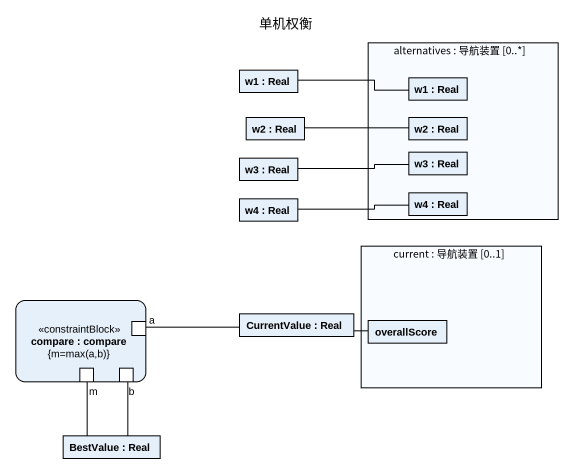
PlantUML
@startuml
title 单机权衡
rectangle "alternatives : 导航装置 [0..*]" as alternatives {
  rectangle "w1 : Real" as w1_2
  rectangle "w2 : Real" as w2_2
  rectangle "w3 : Real" as w3_2
  rectangle "w4 : Real" as w4_2
}
rectangle "w1 : Real" as w1
rectangle "w2 : Real" as w2
rectangle "w3 : Real" as w3
rectangle "w4 : Real" as w4
rectangle "current : 导航装置 [0..1]" as current {
  rectangle overallScore
}
rectangle "compare : compare\n{m=max(a,b)}" as compare <<constraintBlock>> {
  port a
  port m
  port b
}
rectangle "CurrentValue : Real" as CurrentValue
rectangle "BestValue : Real" as BestValue
w1 -right- w1_2
w2 -right- w2_2
w3 -right- w3_2
w4 -right- w4_2
a -right- CurrentValue
CurrentValue -right- overallScore
m -- BestValue
b -- BestValue
@enduml
